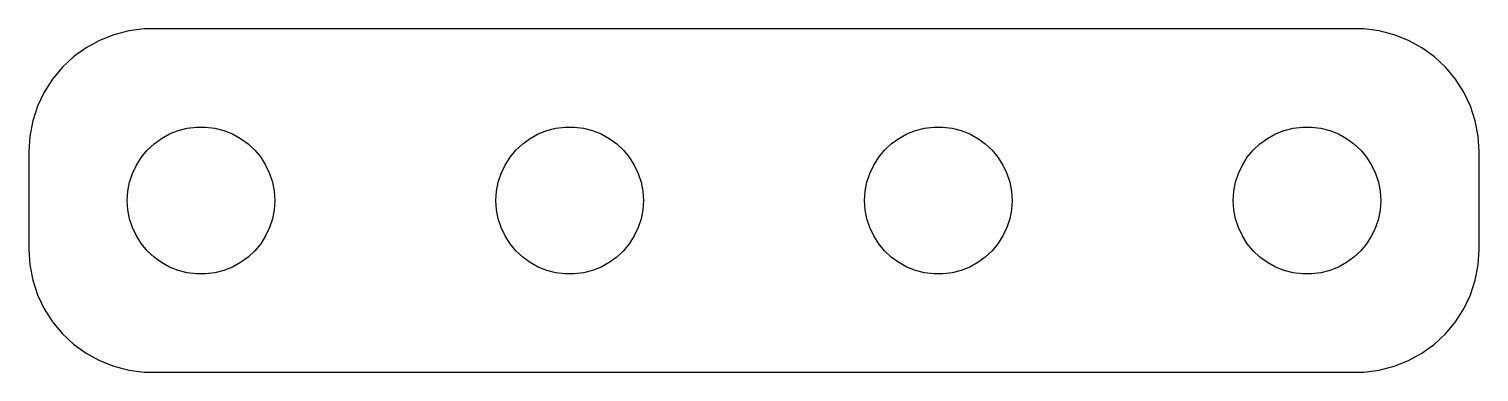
# Model space of a CAD drawing. Header units: metres. Extents: x -29.5 to 29.5, y 17 to 31.
import ezdxf

# ---------------------------------------------------------------- set-up
doc = ezdxf.new("R2010")
doc.units = ezdxf.units.M

msp = doc.modelspace()

# ---------------------------------------------------------------- linework, layer by layer
for p, q in [((-26.0451, 30.7553), (-26.6289, 30.5241)), ((-25.4369, 30.9114), (-26.0451, 30.7553)), ((-24.8139, 30.9901), (-25.4369, 30.9114)), ((24.8139, 30.9901), (-24.8139, 30.9901)), ((25.4369, 30.9114), (24.8139, 30.9901)), ((26.0451, 30.7553), (25.4369, 30.9114)), ((26.6289, 30.5241), (26.0451, 30.7553)), ((-27.1791, 30.2216), (-27.6871, 29.8526)), ((-26.6289, 30.5241), (-27.1791, 30.2216)), ((27.1791, 30.2216), (26.6289, 30.5241)), ((27.6871, 29.8526), (27.1791, 30.2216)), ((-27.6871, 29.8526), (-28.1448, 29.4227)), ((28.1448, 29.4227), (27.6871, 29.8526)), ((-28.5451, 28.9389), (-28.8815, 28.4088)), ((-28.1448, 29.4227), (-28.5451, 28.9389)), ((28.5451, 28.9389), (28.1448, 29.4227)), ((28.8815, 28.4088), (28.5451, 28.9389)), ((-28.8815, 28.4088), (-29.1489, 27.8406)), ((29.1489, 27.8406), (28.8815, 28.4088)), ((-29.1489, 27.8406), (-29.3429, 27.2434)), ((29.3429, 27.2434), (29.1489, 27.8406)), ((-29.3429, 27.2434), (-29.4606, 26.6267)), ((29.4606, 26.6267), (29.3429, 27.2434)), ((-29.4606, 26.6267), (-29.5, 26)), ((-24.1075, 26.533), (-23.7773, 26.7145)), ((-23.7773, 26.7145), (-23.427, 26.8532)), ((-23.427, 26.8532), (-23.0621, 26.9469)), ((-23.0621, 26.9469), (-22.6884, 26.9941)), ((-22.6884, 26.9941), (-22.3116, 26.9941)), ((-22.3116, 26.9941), (-21.9379, 26.9469)), ((-21.9379, 26.9469), (-21.5729, 26.8532)), ((-21.5729, 26.8532), (-21.2227, 26.7145)), ((-21.2227, 26.7145), (-20.8925, 26.533)), ((-9.10747, 26.533), (-8.77733, 26.7145)), ((-8.77733, 26.7145), (-8.42705, 26.8532)), ((-8.42705, 26.8532), (-8.06213, 26.9469)), ((-8.06213, 26.9469), (-7.68837, 26.9941)), ((-7.68837, 26.9941), (-7.31161, 26.9941)), ((-7.31161, 26.9941), (-6.93785, 26.9469)), ((-6.93785, 26.9469), (-6.57294, 26.8532)), ((-6.57294, 26.8532), (-6.22266, 26.7145)), ((-6.22266, 26.7145), (-5.89252, 26.533)), ((5.89252, 26.533), (6.22266, 26.7145)), ((6.22266, 26.7145), (6.57294, 26.8532)), ((6.57294, 26.8532), (6.93785, 26.9469)), ((6.93785, 26.9469), (7.31161, 26.9941)), ((7.31161, 26.9941), (7.68837, 26.9941)), ((7.68837, 26.9941), (8.06213, 26.9469)), ((8.06213, 26.9469), (8.42705, 26.8532)), ((8.42705, 26.8532), (8.77733, 26.7145)), ((8.77733, 26.7145), (9.10747, 26.533)), ((20.8925, 26.533), (21.2227, 26.7145)), ((21.2227, 26.7145), (21.5729, 26.8532)), ((21.5729, 26.8532), (21.9379, 26.9469)), ((21.9379, 26.9469), (22.3116, 26.9941)), ((22.3116, 26.9941), (22.6884, 26.9941)), ((22.6884, 26.9941), (23.0621, 26.9469)), ((23.0621, 26.9469), (23.427, 26.8532)), ((23.427, 26.8532), (23.7773, 26.7145)), ((23.7773, 26.7145), (24.1075, 26.533)), ((29.5, 26), (29.4606, 26.6267)), ((-29.5, 26), (-29.5, 22)), ((-24.927, 25.7634), (-24.6869, 26.0536)), ((-24.6869, 26.0536), (-24.4123, 26.3115)), ((-24.4123, 26.3115), (-24.1075, 26.533)), ((-20.8925, 26.533), (-20.5877, 26.3115)), ((-20.5877, 26.3115), (-20.3131, 26.0536)), ((-20.3131, 26.0536), (-20.0729, 25.7634)), ((-9.92705, 25.7634), (-9.6869, 26.0536)), ((-9.6869, 26.0536), (-9.41226, 26.3115)), ((-9.41226, 26.3115), (-9.10747, 26.533)), ((-5.89252, 26.533), (-5.58772, 26.3115)), ((-5.58772, 26.3115), (-5.31308, 26.0536)), ((-5.31308, 26.0536), (-5.07294, 25.7634)), ((5.07294, 25.7634), (5.31308, 26.0536)), ((5.31308, 26.0536), (5.58772, 26.3115)), ((5.58772, 26.3115), (5.89252, 26.533)), ((9.10747, 26.533), (9.41226, 26.3115)), ((9.41226, 26.3115), (9.6869, 26.0536)), ((9.6869, 26.0536), (9.92705, 25.7634)), ((20.0729, 25.7634), (20.3131, 26.0536)), ((20.3131, 26.0536), (20.5877, 26.3115)), ((20.5877, 26.3115), (20.8925, 26.533)), ((24.1075, 26.533), (24.4123, 26.3115)), ((24.4123, 26.3115), (24.6869, 26.0536)), ((24.6869, 26.0536), (24.927, 25.7634)), ((29.5, 22), (29.5, 26)), ((-25.2893, 25.1044), (-25.1289, 25.4453)), ((-25.1289, 25.4453), (-24.927, 25.7634)), ((-20.0729, 25.7634), (-19.8711, 25.4453)), ((-19.8711, 25.4453), (-19.7107, 25.1044)), ((-10.2893, 25.1044), (-10.1289, 25.4453)), ((-10.1289, 25.4453), (-9.92705, 25.7634)), ((-5.07294, 25.7634), (-4.87108, 25.4453)), ((-4.87108, 25.4453), (-4.71066, 25.1044)), ((4.71066, 25.1044), (4.87108, 25.4453)), ((4.87108, 25.4453), (5.07294, 25.7634)), ((9.92705, 25.7634), (10.1289, 25.4453)), ((10.1289, 25.4453), (10.2893, 25.1044)), ((19.7107, 25.1044), (19.8711, 25.4453)), ((19.8711, 25.4453), (20.0729, 25.7634)), ((24.927, 25.7634), (25.1289, 25.4453)), ((25.1289, 25.4453), (25.2893, 25.1044)), ((-25.4057, 24.7461), (-25.2893, 25.1044)), ((-19.7107, 25.1044), (-19.5942, 24.7461)), ((-10.4057, 24.7461), (-10.2893, 25.1044)), ((-4.71066, 25.1044), (-4.59424, 24.7461)), ((4.59424, 24.7461), (4.71066, 25.1044)), ((10.2893, 25.1044), (10.4057, 24.7461)), ((19.5942, 24.7461), (19.7107, 25.1044)), ((25.2893, 25.1044), (25.4057, 24.7461)), ((-25.5, 24), (-25.4763, 24.376)), ((-25.4763, 24.376), (-25.4057, 24.7461)), ((-19.5942, 24.7461), (-19.5237, 24.376)), ((-19.5237, 24.376), (-19.5, 24)), ((-10.5, 24), (-10.4763, 24.376)), ((-10.4763, 24.376), (-10.4057, 24.7461)), ((-4.59424, 24.7461), (-4.52365, 24.376)), ((-4.52365, 24.376), (-4.5, 24)), ((4.5, 24), (4.52365, 24.376)), ((4.52365, 24.376), (4.59424, 24.7461)), ((10.4057, 24.7461), (10.4763, 24.376)), ((10.4763, 24.376), (10.5, 24)), ((19.5, 24), (19.5237, 24.376)), ((19.5237, 24.376), (19.5942, 24.7461)), ((25.4057, 24.7461), (25.4763, 24.376)), ((25.4763, 24.376), (25.5, 24)), ((-25.4763, 23.624), (-25.5, 24)), ((-25.4057, 23.2539), (-25.4763, 23.624)), ((-19.5237, 23.624), (-19.5942, 23.2539)), ((-19.5, 24), (-19.5237, 23.624)), ((-10.4763, 23.624), (-10.5, 24)), ((-10.4057, 23.2539), (-10.4763, 23.624)), ((-4.52365, 23.624), (-4.59424, 23.2539)), ((-4.5, 24), (-4.52365, 23.624)), ((4.52365, 23.624), (4.5, 24)), ((4.59424, 23.2539), (4.52365, 23.624)), ((10.4763, 23.624), (10.4057, 23.2539)), ((10.5, 24), (10.4763, 23.624)), ((19.5237, 23.624), (19.5, 24)), ((19.5942, 23.2539), (19.5237, 23.624)), ((25.4763, 23.624), (25.4057, 23.2539)), ((25.5, 24), (25.4763, 23.624)), ((-25.2893, 22.8956), (-25.4057, 23.2539)), ((-19.5942, 23.2539), (-19.7107, 22.8956)), ((-10.2893, 22.8956), (-10.4057, 23.2539)), ((-4.59424, 23.2539), (-4.71066, 22.8956)), ((4.71066, 22.8956), (4.59424, 23.2539)), ((10.4057, 23.2539), (10.2893, 22.8956)), ((19.7107, 22.8956), (19.5942, 23.2539)), ((25.4057, 23.2539), (25.2893, 22.8956)), ((-25.1289, 22.5547), (-25.2893, 22.8956)), ((-24.927, 22.2366), (-25.1289, 22.5547)), ((-19.8711, 22.5547), (-20.0729, 22.2366)), ((-19.7107, 22.8956), (-19.8711, 22.5547)), ((-10.1289, 22.5547), (-10.2893, 22.8956)), ((-9.92705, 22.2366), (-10.1289, 22.5547)), ((-4.87108, 22.5547), (-5.07294, 22.2366)), ((-4.71066, 22.8956), (-4.87108, 22.5547)), ((4.87108, 22.5547), (4.71066, 22.8956)), ((5.07294, 22.2366), (4.87108, 22.5547)), ((10.1289, 22.5547), (9.92705, 22.2366)), ((10.2893, 22.8956), (10.1289, 22.5547)), ((19.8711, 22.5547), (19.7107, 22.8956)), ((20.0729, 22.2366), (19.8711, 22.5547)), ((25.1289, 22.5547), (24.927, 22.2366)), ((25.2893, 22.8956), (25.1289, 22.5547)), ((-29.5, 22), (-29.4606, 21.3733)), ((-24.6869, 21.9464), (-24.927, 22.2366)), ((-24.4123, 21.6885), (-24.6869, 21.9464)), ((-20.3131, 21.9464), (-20.5877, 21.6885)), ((-20.0729, 22.2366), (-20.3131, 21.9464)), ((-9.6869, 21.9464), (-9.92705, 22.2366)), ((-9.41226, 21.6885), (-9.6869, 21.9464)), ((-5.31308, 21.9464), (-5.58772, 21.6885)), ((-5.07294, 22.2366), (-5.31308, 21.9464)), ((5.31308, 21.9464), (5.07294, 22.2366)), ((5.58772, 21.6885), (5.31308, 21.9464)), ((9.6869, 21.9464), (9.41226, 21.6885)), ((9.92705, 22.2366), (9.6869, 21.9464)), ((20.3131, 21.9464), (20.0729, 22.2366)), ((20.5877, 21.6885), (20.3131, 21.9464)), ((24.6869, 21.9464), (24.4123, 21.6885)), ((24.927, 22.2366), (24.6869, 21.9464)), ((29.4606, 21.3733), (29.5, 22)), ((-29.4606, 21.3733), (-29.3429, 20.7566)), ((-24.1075, 21.467), (-24.4123, 21.6885)), ((-23.7773, 21.2855), (-24.1075, 21.467)), ((-23.427, 21.1468), (-23.7773, 21.2855)), ((-21.2227, 21.2855), (-21.5729, 21.1468)), ((-20.8925, 21.467), (-21.2227, 21.2855)), ((-20.5877, 21.6885), (-20.8925, 21.467)), ((-9.10747, 21.467), (-9.41226, 21.6885)), ((-8.77733, 21.2855), (-9.10747, 21.467)), ((-8.42705, 21.1468), (-8.77733, 21.2855)), ((-6.22266, 21.2855), (-6.57294, 21.1468)), ((-5.89252, 21.467), (-6.22266, 21.2855)), ((-5.58772, 21.6885), (-5.89252, 21.467)), ((5.89252, 21.467), (5.58772, 21.6885)), ((6.22266, 21.2855), (5.89252, 21.467)), ((6.57294, 21.1468), (6.22266, 21.2855)), ((8.77733, 21.2855), (8.42705, 21.1468)), ((9.10747, 21.467), (8.77733, 21.2855)), ((9.41226, 21.6885), (9.10747, 21.467)), ((20.8925, 21.467), (20.5877, 21.6885)), ((21.2227, 21.2855), (20.8925, 21.467)), ((21.5729, 21.1468), (21.2227, 21.2855)), ((23.7773, 21.2855), (23.427, 21.1468)), ((24.1075, 21.467), (23.7773, 21.2855)), ((24.4123, 21.6885), (24.1075, 21.467)), ((29.3429, 20.7566), (29.4606, 21.3733)), ((-29.3429, 20.7566), (-29.1489, 20.1594)), ((-23.0621, 21.0531), (-23.427, 21.1468)), ((-22.6884, 21.0059), (-23.0621, 21.0531)), ((-22.3116, 21.0059), (-22.6884, 21.0059)), ((-21.9379, 21.0531), (-22.3116, 21.0059)), ((-21.5729, 21.1468), (-21.9379, 21.0531)), ((-8.06213, 21.0531), (-8.42705, 21.1468)), ((-7.68837, 21.0059), (-8.06213, 21.0531)), ((-7.31161, 21.0059), (-7.68837, 21.0059)), ((-6.93785, 21.0531), (-7.31161, 21.0059)), ((-6.57294, 21.1468), (-6.93785, 21.0531)), ((6.93785, 21.0531), (6.57294, 21.1468)), ((7.31161, 21.0059), (6.93785, 21.0531)), ((7.68837, 21.0059), (7.31161, 21.0059)), ((8.06213, 21.0531), (7.68837, 21.0059)), ((8.42705, 21.1468), (8.06213, 21.0531)), ((21.9379, 21.0531), (21.5729, 21.1468)), ((22.3116, 21.0059), (21.9379, 21.0531)), ((22.6884, 21.0059), (22.3116, 21.0059)), ((23.0621, 21.0531), (22.6884, 21.0059)), ((23.427, 21.1468), (23.0621, 21.0531)), ((29.1489, 20.1594), (29.3429, 20.7566)), ((-29.1489, 20.1594), (-28.8815, 19.5912)), ((28.8815, 19.5912), (29.1489, 20.1594)), ((-28.8815, 19.5912), (-28.5451, 19.0611)), ((28.5451, 19.0611), (28.8815, 19.5912)), ((-28.5451, 19.0611), (-28.1448, 18.5773)), ((28.1448, 18.5773), (28.5451, 19.0611)), ((-28.1448, 18.5773), (-27.6871, 18.1474)), ((27.6871, 18.1474), (28.1448, 18.5773)), ((-27.6871, 18.1474), (-27.1791, 17.7784)), ((-27.1791, 17.7784), (-26.6289, 17.4759)), ((26.6289, 17.4759), (27.1791, 17.7784)), ((27.1791, 17.7784), (27.6871, 18.1474)), ((-26.6289, 17.4759), (-26.0451, 17.2447)), ((-26.0451, 17.2447), (-25.4369, 17.0886)), ((25.4369, 17.0886), (26.0451, 17.2447)), ((26.0451, 17.2447), (26.6289, 17.4759)), ((-25.4369, 17.0886), (-24.8139, 17.0099)), ((-24.8139, 17.0099), (24.8139, 17.0099)), ((24.8139, 17.0099), (25.4369, 17.0886))]:
    msp.add_line(p, q)

doc.saveas('drawing.dxf')
